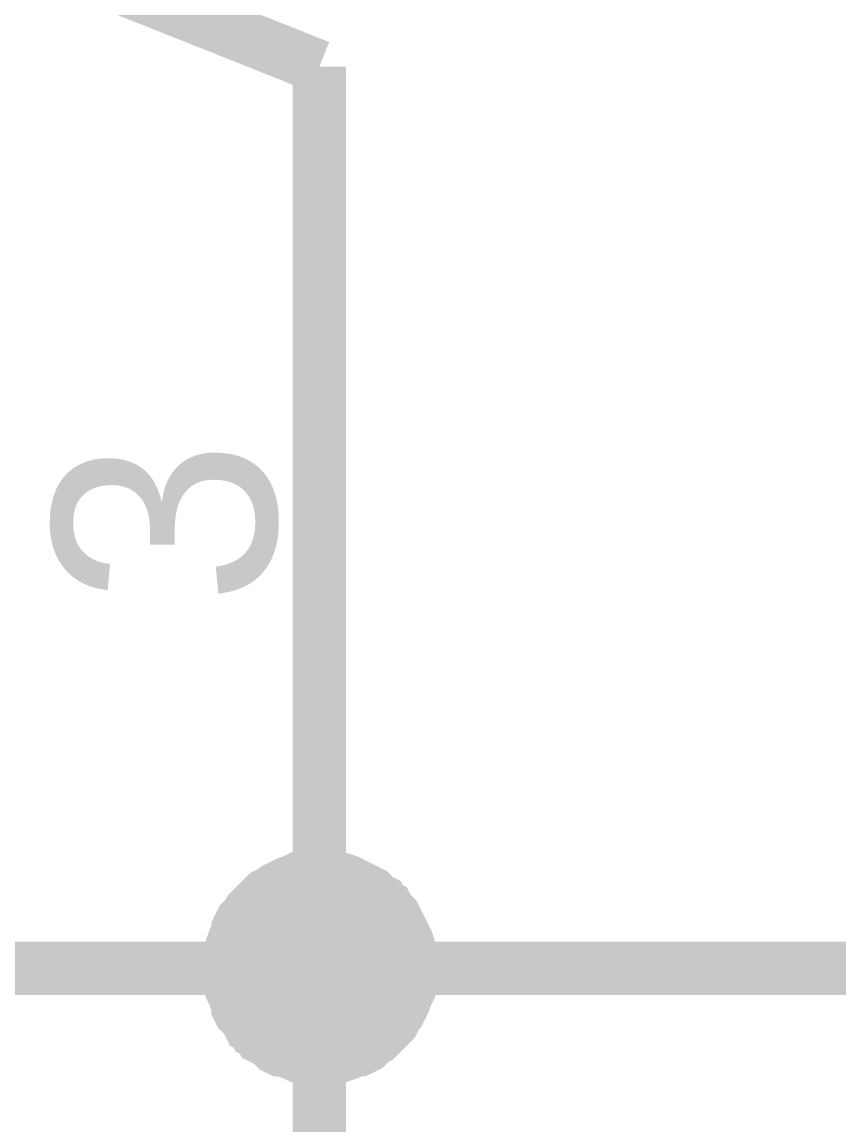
# Model space of a CAD drawing. Header units: millimetres. Extents: x 0 to 800, y 0 to 567.
# Drawn here: x 327.21 to 331.82, y 272.12 to 278.34 of the extents above; entities that cross this region are included whole.
import ezdxf

# ---------------------------------------------------------------- set-up
doc = ezdxf.new("R2010")
doc.units = ezdxf.units.MM
doc.layers.add('Sheet', color=255, linetype='Continuous')

msp = doc.modelspace()

# ---------------------------------------------------------------- linework, layer by layer
at = {"layer": 'Sheet'}
for points, const_width in [([(289.2299, 301.241), (311.6627, 301.241), (311.6627, 273.0074), (317.7553, 273.0074), (323.3439, 273.0074), (328.8877, 273.0074), (335.4955, 273.0074)], 0.2997), ([(327.6221, 278.5959), (328.8877, 278.0919)], 0.2997), ([(328.8877, 278.0919), (328.8877, 273.0074)], 0.2997), ([(328.3837, 273.0074), (328.3837, 273.0298), (328.3837, 273.0634), (328.3949, 273.0858), (328.3949, 273.1082), (328.3949, 273.1306), (328.4061, 273.1642), (328.4173, 273.1866), (328.4285, 273.209), (328.4285, 273.2313), (328.4397, 273.2537), (328.4509, 273.2761), (328.4733, 273.2985), (328.4845, 273.3097), (328.4957, 273.3321), (328.5181, 273.3545), (328.5293, 273.3657), (328.5517, 273.3881), (328.5629, 273.3993), (328.5853, 273.4217), (328.6077, 273.4329), (328.6301, 273.4441), (328.6413, 273.4553), (328.6637, 273.4665), (328.6861, 273.4777), (328.7085, 273.4889), (328.7421, 273.5001), (328.7645, 273.5113), (328.7869, 273.5113), (328.8093, 273.5113), (328.8317, 273.5225), (328.8653, 273.5225), (328.8877, 273.5225)], 0.2997), ([(328.3837, 273.0074), (328.3837, 273.0298), (328.3837, 273.0634), (328.3949, 273.0858), (328.3949, 273.1082), (328.3949, 273.1306), (328.4061, 273.1642), (328.4173, 273.1866), (328.4285, 273.209), (328.4285, 273.2313), (328.4397, 273.2537), (328.4509, 273.2761), (328.4733, 273.2985), (328.4845, 273.3097), (328.4957, 273.3321), (328.5181, 273.3545), (328.5293, 273.3657), (328.5517, 273.3881), (328.5629, 273.3993), (328.5853, 273.4217), (328.6077, 273.4329), (328.6301, 273.4441), (328.6413, 273.4553), (328.6637, 273.4665), (328.6861, 273.4777), (328.7085, 273.4889), (328.7421, 273.5001), (328.7645, 273.5113), (328.7869, 273.5113), (328.8093, 273.5113), (328.8317, 273.5225), (328.8653, 273.5225), (328.8877, 273.5225)], 0.2997), ([(328.3837, 273.0074), (328.3837, 273.0298), (328.3837, 273.0634), (328.3949, 273.0858), (328.3949, 273.1082), (328.3949, 273.1306), (328.4061, 273.1642), (328.4173, 273.1866), (328.4285, 273.209), (328.4285, 273.2313), (328.4397, 273.2537), (328.4509, 273.2761), (328.4733, 273.2985), (328.4845, 273.3097), (328.4957, 273.3321), (328.5181, 273.3545), (328.5293, 273.3657), (328.5517, 273.3881), (328.5629, 273.3993), (328.5853, 273.4217), (328.6077, 273.4329), (328.6301, 273.4441), (328.6413, 273.4553), (328.6637, 273.4665), (328.6861, 273.4777), (328.7085, 273.4889), (328.7421, 273.5001), (328.7645, 273.5113), (328.7869, 273.5113), (328.8093, 273.5113), (328.8317, 273.5225), (328.8653, 273.5225), (328.8877, 273.5225)], 0.2997), ([(328.3837, 273.0074), (328.3837, 273.0298), (328.3837, 273.0634), (328.3949, 273.0858), (328.3949, 273.1082), (328.3949, 273.1306), (328.4061, 273.1642), (328.4173, 273.1866), (328.4285, 273.209), (328.4285, 273.2313), (328.4397, 273.2537), (328.4509, 273.2761), (328.4733, 273.2985), (328.4845, 273.3097), (328.4957, 273.3321), (328.5181, 273.3545), (328.5293, 273.3657), (328.5517, 273.3881), (328.5629, 273.3993), (328.5853, 273.4217), (328.6077, 273.4329), (328.6301, 273.4441), (328.6413, 273.4553), (328.6637, 273.4665), (328.6861, 273.4777), (328.7085, 273.4889), (328.7421, 273.5001), (328.7645, 273.5113), (328.7869, 273.5113), (328.8093, 273.5113), (328.8317, 273.5225), (328.8653, 273.5225), (328.8877, 273.5225)], 0.2997), ([(328.3837, 273.0074), (328.3837, 273.0298), (328.3837, 273.0634), (328.3949, 273.0858), (328.3949, 273.1082), (328.3949, 273.1306), (328.4061, 273.1642), (328.4173, 273.1866), (328.4285, 273.209), (328.4285, 273.2313), (328.4397, 273.2537), (328.4509, 273.2761), (328.4733, 273.2985), (328.4845, 273.3097), (328.4957, 273.3321), (328.5181, 273.3545), (328.5293, 273.3657), (328.5517, 273.3881), (328.5629, 273.3993), (328.5853, 273.4217), (328.6077, 273.4329), (328.6301, 273.4441), (328.6413, 273.4553), (328.6637, 273.4665), (328.6861, 273.4777), (328.7085, 273.4889), (328.7421, 273.5001), (328.7645, 273.5113), (328.7869, 273.5113), (328.8093, 273.5113), (328.8317, 273.5225), (328.8653, 273.5225), (328.8877, 273.5225)], 0.2997), ([(328.3837, 273.0074), (328.3837, 273.0298), (328.3837, 273.0634), (328.3949, 273.0858), (328.3949, 273.1082), (328.3949, 273.1306), (328.4061, 273.1642), (328.4173, 273.1866), (328.4285, 273.209), (328.4285, 273.2313), (328.4397, 273.2537), (328.4509, 273.2761), (328.4733, 273.2985), (328.4845, 273.3097), (328.4957, 273.3321), (328.5181, 273.3545), (328.5293, 273.3657), (328.5517, 273.3881), (328.5629, 273.3993), (328.5853, 273.4217), (328.6077, 273.4329), (328.6301, 273.4441), (328.6413, 273.4553), (328.6637, 273.4665), (328.6861, 273.4777), (328.7085, 273.4889), (328.7421, 273.5001), (328.7645, 273.5113), (328.7869, 273.5113), (328.8093, 273.5113), (328.8317, 273.5225), (328.8653, 273.5225), (328.8877, 273.5225)], 0.2997), ([(328.3837, 273.0074), (328.3837, 273.0298), (328.3837, 273.0634), (328.3949, 273.0858), (328.3949, 273.1082), (328.3949, 273.1306), (328.4061, 273.1642), (328.4173, 273.1866), (328.4285, 273.209), (328.4285, 273.2313), (328.4397, 273.2537), (328.4509, 273.2761), (328.4733, 273.2985), (328.4845, 273.3097), (328.4957, 273.3321), (328.5181, 273.3545), (328.5293, 273.3657), (328.5517, 273.3881), (328.5629, 273.3993), (328.5853, 273.4217), (328.6077, 273.4329), (328.6301, 273.4441), (328.6413, 273.4553), (328.6637, 273.4665), (328.6861, 273.4777), (328.7085, 273.4889), (328.7421, 273.5001), (328.7645, 273.5113), (328.7869, 273.5113), (328.8093, 273.5113), (328.8317, 273.5225), (328.8653, 273.5225), (328.8877, 273.5225)], 0.2997), ([(328.8877, 273.5225), (328.8877, 273.5225)], 0.2997), ([(328.8877, 273.5225), (328.9101, 273.5225), (328.9437, 273.5225), (328.9661, 273.5113), (328.9885, 273.5113), (329.0109, 273.5113), (329.0445, 273.5001), (329.0669, 273.4889), (329.0893, 273.4777), (329.1117, 273.4665), (329.1341, 273.4553), (329.1565, 273.4441), (329.1789, 273.4329), (329.1901, 273.4217), (329.2125, 273.3993), (329.2349, 273.3881), (329.2461, 273.3657), (329.2685, 273.3545), (329.2797, 273.3321), (329.3021, 273.3097), (329.3133, 273.2985), (329.3245, 273.2761), (329.3357, 273.2537), (329.3469, 273.2313), (329.3581, 273.209), (329.3693, 273.1866), (329.3805, 273.1642), (329.3917, 273.1306), (329.3917, 273.1082), (329.3917, 273.0858), (329.4029, 273.0634), (329.4029, 273.0298), (329.4029, 273.0074)], 0.2997), ([(328.8877, 273.5225), (328.8877, 273.5225)], 0.2997), ([(328.8877, 273.5225), (328.9101, 273.5225), (328.9437, 273.5225), (328.9661, 273.5113), (328.9885, 273.5113), (329.0109, 273.5113), (329.0445, 273.5001), (329.0669, 273.4889), (329.0893, 273.4777), (329.1117, 273.4665), (329.1341, 273.4553), (329.1565, 273.4441), (329.1789, 273.4329), (329.1901, 273.4217), (329.2125, 273.3993), (329.2349, 273.3881), (329.2461, 273.3657), (329.2685, 273.3545), (329.2797, 273.3321), (329.3021, 273.3097), (329.3133, 273.2985), (329.3245, 273.2761), (329.3357, 273.2537), (329.3469, 273.2313), (329.3581, 273.209), (329.3693, 273.1866), (329.3805, 273.1642), (329.3917, 273.1306), (329.3917, 273.1082), (329.3917, 273.0858), (329.4029, 273.0634), (329.4029, 273.0298), (329.4029, 273.0074)], 0.2997), ([(328.8877, 273.5225), (328.8877, 273.5225)], 0.2997), ([(328.8877, 273.5225), (328.9101, 273.5225), (328.9437, 273.5225), (328.9661, 273.5113), (328.9885, 273.5113), (329.0109, 273.5113), (329.0445, 273.5001), (329.0669, 273.4889), (329.0893, 273.4777), (329.1117, 273.4665), (329.1341, 273.4553), (329.1565, 273.4441), (329.1789, 273.4329), (329.1901, 273.4217), (329.2125, 273.3993), (329.2349, 273.3881), (329.2461, 273.3657), (329.2685, 273.3545), (329.2797, 273.3321), (329.3021, 273.3097), (329.3133, 273.2985), (329.3245, 273.2761), (329.3357, 273.2537), (329.3469, 273.2313), (329.3581, 273.209), (329.3693, 273.1866), (329.3805, 273.1642), (329.3917, 273.1306), (329.3917, 273.1082), (329.3917, 273.0858), (329.4029, 273.0634), (329.4029, 273.0298), (329.4029, 273.0074)], 0.2997), ([(328.8877, 273.5225), (328.8877, 273.5225)], 0.2997), ([(328.8877, 273.5225), (328.9101, 273.5225), (328.9437, 273.5225), (328.9661, 273.5113), (328.9885, 273.5113), (329.0109, 273.5113), (329.0445, 273.5001), (329.0669, 273.4889), (329.0893, 273.4777), (329.1117, 273.4665), (329.1341, 273.4553), (329.1565, 273.4441), (329.1789, 273.4329), (329.1901, 273.4217), (329.2125, 273.3993), (329.2349, 273.3881), (329.2461, 273.3657), (329.2685, 273.3545), (329.2797, 273.3321), (329.3021, 273.3097), (329.3133, 273.2985), (329.3245, 273.2761), (329.3357, 273.2537), (329.3469, 273.2313), (329.3581, 273.209), (329.3693, 273.1866), (329.3805, 273.1642), (329.3917, 273.1306), (329.3917, 273.1082), (329.3917, 273.0858), (329.4029, 273.0634), (329.4029, 273.0298), (329.4029, 273.0074)], 0.2997), ([(328.8877, 273.5225), (328.8877, 273.5225)], 0.2997), ([(328.8877, 273.5225), (328.9101, 273.5225), (328.9437, 273.5225), (328.9661, 273.5113), (328.9885, 273.5113), (329.0109, 273.5113), (329.0445, 273.5001), (329.0669, 273.4889), (329.0893, 273.4777), (329.1117, 273.4665), (329.1341, 273.4553), (329.1565, 273.4441), (329.1789, 273.4329), (329.1901, 273.4217), (329.2125, 273.3993), (329.2349, 273.3881), (329.2461, 273.3657), (329.2685, 273.3545), (329.2797, 273.3321), (329.3021, 273.3097), (329.3133, 273.2985), (329.3245, 273.2761), (329.3357, 273.2537), (329.3469, 273.2313), (329.3581, 273.209), (329.3693, 273.1866), (329.3805, 273.1642), (329.3917, 273.1306), (329.3917, 273.1082), (329.3917, 273.0858), (329.4029, 273.0634), (329.4029, 273.0298), (329.4029, 273.0074)], 0.2997), ([(328.8877, 273.5225), (328.8877, 273.5225)], 0.2997), ([(328.8877, 273.5225), (328.9101, 273.5225), (328.9437, 273.5225), (328.9661, 273.5113), (328.9885, 273.5113), (329.0109, 273.5113), (329.0445, 273.5001), (329.0669, 273.4889), (329.0893, 273.4777), (329.1117, 273.4665), (329.1341, 273.4553), (329.1565, 273.4441), (329.1789, 273.4329), (329.1901, 273.4217), (329.2125, 273.3993), (329.2349, 273.3881), (329.2461, 273.3657), (329.2685, 273.3545), (329.2797, 273.3321), (329.3021, 273.3097), (329.3133, 273.2985), (329.3245, 273.2761), (329.3357, 273.2537), (329.3469, 273.2313), (329.3581, 273.209), (329.3693, 273.1866), (329.3805, 273.1642), (329.3917, 273.1306), (329.3917, 273.1082), (329.3917, 273.0858), (329.4029, 273.0634), (329.4029, 273.0298), (329.4029, 273.0074)], 0.2997), ([(328.8877, 273.5225), (328.8877, 273.5225)], 0.2997), ([(328.8877, 273.5225), (328.9101, 273.5225), (328.9437, 273.5225), (328.9661, 273.5113), (328.9885, 273.5113), (329.0109, 273.5113), (329.0445, 273.5001), (329.0669, 273.4889), (329.0893, 273.4777), (329.1117, 273.4665), (329.1341, 273.4553), (329.1565, 273.4441), (329.1789, 273.4329), (329.1901, 273.4217), (329.2125, 273.3993), (329.2349, 273.3881), (329.2461, 273.3657), (329.2685, 273.3545), (329.2797, 273.3321), (329.3021, 273.3097), (329.3133, 273.2985), (329.3245, 273.2761), (329.3357, 273.2537), (329.3469, 273.2313), (329.3581, 273.209), (329.3693, 273.1866), (329.3805, 273.1642), (329.3917, 273.1306), (329.3917, 273.1082), (329.3917, 273.0858), (329.4029, 273.0634), (329.4029, 273.0298), (329.4029, 273.0074)], 0.2997), ([(328.3837, 273.0074), (328.3837, 273.0298), (328.3837, 273.0634), (328.3949, 273.0858), (328.3949, 273.1082), (328.3949, 273.1306), (328.4061, 273.1642), (328.4173, 273.1866), (328.4285, 273.209), (328.4285, 273.2313), (328.4397, 273.2537), (328.4509, 273.2761), (328.4733, 273.2985), (328.4845, 273.3097), (328.4957, 273.3321), (328.5181, 273.3545), (328.5293, 273.3657), (328.5517, 273.3881), (328.5629, 273.3993), (328.5853, 273.4217), (328.6077, 273.4329), (328.6301, 273.4441), (328.6413, 273.4553), (328.6637, 273.4665), (328.6861, 273.4777), (328.7085, 273.4889), (328.7421, 273.5001), (328.7645, 273.5113), (328.7869, 273.5113), (328.8093, 273.5113), (328.8317, 273.5225), (328.8653, 273.5225), (328.8877, 273.5225)], 0.0991), ([(328.3837, 273.0074), (328.3837, 273.0298), (328.3837, 273.0634), (328.3949, 273.0858), (328.3949, 273.1082), (328.3949, 273.1306), (328.4061, 273.1642), (328.4173, 273.1866), (328.4285, 273.209), (328.4285, 273.2313), (328.4397, 273.2537), (328.4509, 273.2761), (328.4733, 273.2985), (328.4845, 273.3097), (328.4957, 273.3321), (328.5181, 273.3545), (328.5293, 273.3657), (328.5517, 273.3881), (328.5629, 273.3993), (328.5853, 273.4217), (328.6077, 273.4329), (328.6301, 273.4441), (328.6413, 273.4553), (328.6637, 273.4665), (328.6861, 273.4777), (328.7085, 273.4889), (328.7421, 273.5001), (328.7645, 273.5113), (328.7869, 273.5113), (328.8093, 273.5113), (328.8317, 273.5225), (328.8653, 273.5225), (328.8877, 273.5225)], 0.0991), ([(328.3837, 273.0074), (328.3837, 273.0298), (328.3837, 273.0634), (328.3949, 273.0858), (328.3949, 273.1082), (328.3949, 273.1306), (328.4061, 273.1642), (328.4173, 273.1866), (328.4285, 273.209), (328.4285, 273.2313), (328.4397, 273.2537), (328.4509, 273.2761), (328.4733, 273.2985), (328.4845, 273.3097), (328.4957, 273.3321), (328.5181, 273.3545), (328.5293, 273.3657), (328.5517, 273.3881), (328.5629, 273.3993), (328.5853, 273.4217), (328.6077, 273.4329), (328.6301, 273.4441), (328.6413, 273.4553), (328.6637, 273.4665), (328.6861, 273.4777), (328.7085, 273.4889), (328.7421, 273.5001), (328.7645, 273.5113), (328.7869, 273.5113), (328.8093, 273.5113), (328.8317, 273.5225), (328.8653, 273.5225), (328.8877, 273.5225)], 0.0991), ([(328.3837, 273.0074), (328.3837, 273.0298), (328.3837, 273.0634), (328.3949, 273.0858), (328.3949, 273.1082), (328.3949, 273.1306), (328.4061, 273.1642), (328.4173, 273.1866), (328.4285, 273.209), (328.4285, 273.2313), (328.4397, 273.2537), (328.4509, 273.2761), (328.4733, 273.2985), (328.4845, 273.3097), (328.4957, 273.3321), (328.5181, 273.3545), (328.5293, 273.3657), (328.5517, 273.3881), (328.5629, 273.3993), (328.5853, 273.4217), (328.6077, 273.4329), (328.6301, 273.4441), (328.6413, 273.4553), (328.6637, 273.4665), (328.6861, 273.4777), (328.7085, 273.4889), (328.7421, 273.5001), (328.7645, 273.5113), (328.7869, 273.5113), (328.8093, 273.5113), (328.8317, 273.5225), (328.8653, 273.5225), (328.8877, 273.5225)], 0.0991), ([(328.3837, 273.0074), (328.3837, 273.0298), (328.3837, 273.0634), (328.3949, 273.0858), (328.3949, 273.1082), (328.3949, 273.1306), (328.4061, 273.1642), (328.4173, 273.1866), (328.4285, 273.209), (328.4285, 273.2313), (328.4397, 273.2537), (328.4509, 273.2761), (328.4733, 273.2985), (328.4845, 273.3097), (328.4957, 273.3321), (328.5181, 273.3545), (328.5293, 273.3657), (328.5517, 273.3881), (328.5629, 273.3993), (328.5853, 273.4217), (328.6077, 273.4329), (328.6301, 273.4441), (328.6413, 273.4553), (328.6637, 273.4665), (328.6861, 273.4777), (328.7085, 273.4889), (328.7421, 273.5001), (328.7645, 273.5113), (328.7869, 273.5113), (328.8093, 273.5113), (328.8317, 273.5225), (328.8653, 273.5225), (328.8877, 273.5225)], 0.0991), ([(328.3837, 273.0074), (328.3837, 273.0298), (328.3837, 273.0634), (328.3949, 273.0858), (328.3949, 273.1082), (328.3949, 273.1306), (328.4061, 273.1642), (328.4173, 273.1866), (328.4285, 273.209), (328.4285, 273.2313), (328.4397, 273.2537), (328.4509, 273.2761), (328.4733, 273.2985), (328.4845, 273.3097), (328.4957, 273.3321), (328.5181, 273.3545), (328.5293, 273.3657), (328.5517, 273.3881), (328.5629, 273.3993), (328.5853, 273.4217), (328.6077, 273.4329), (328.6301, 273.4441), (328.6413, 273.4553), (328.6637, 273.4665), (328.6861, 273.4777), (328.7085, 273.4889), (328.7421, 273.5001), (328.7645, 273.5113), (328.7869, 273.5113), (328.8093, 273.5113), (328.8317, 273.5225), (328.8653, 273.5225), (328.8877, 273.5225)], 0.0991), ([(328.3837, 273.0074), (328.3837, 273.0298), (328.3837, 273.0634), (328.3949, 273.0858), (328.3949, 273.1082), (328.3949, 273.1306), (328.4061, 273.1642), (328.4173, 273.1866), (328.4285, 273.209), (328.4285, 273.2313), (328.4397, 273.2537), (328.4509, 273.2761), (328.4733, 273.2985), (328.4845, 273.3097), (328.4957, 273.3321), (328.5181, 273.3545), (328.5293, 273.3657), (328.5517, 273.3881), (328.5629, 273.3993), (328.5853, 273.4217), (328.6077, 273.4329), (328.6301, 273.4441), (328.6413, 273.4553), (328.6637, 273.4665), (328.6861, 273.4777), (328.7085, 273.4889), (328.7421, 273.5001), (328.7645, 273.5113), (328.7869, 273.5113), (328.8093, 273.5113), (328.8317, 273.5225), (328.8653, 273.5225), (328.8877, 273.5225)], 0.0991), ([(328.8877, 273.5225), (328.8877, 273.5225)], 0.0991), ([(328.8877, 273.5225), (328.9101, 273.5225), (328.9437, 273.5225), (328.9661, 273.5113), (328.9885, 273.5113), (329.0109, 273.5113), (329.0445, 273.5001), (329.0669, 273.4889), (329.0893, 273.4777), (329.1117, 273.4665), (329.1341, 273.4553), (329.1565, 273.4441), (329.1789, 273.4329), (329.1901, 273.4217), (329.2125, 273.3993), (329.2349, 273.3881), (329.2461, 273.3657), (329.2685, 273.3545), (329.2797, 273.3321), (329.3021, 273.3097), (329.3133, 273.2985), (329.3245, 273.2761), (329.3357, 273.2537), (329.3469, 273.2313), (329.3581, 273.209), (329.3693, 273.1866), (329.3805, 273.1642), (329.3917, 273.1306), (329.3917, 273.1082), (329.3917, 273.0858), (329.4029, 273.0634), (329.4029, 273.0298), (329.4029, 273.0074)], 0.0991), ([(328.8877, 273.5225), (328.8877, 273.5225)], 0.0991), ([(328.8877, 273.5225), (328.9101, 273.5225), (328.9437, 273.5225), (328.9661, 273.5113), (328.9885, 273.5113), (329.0109, 273.5113), (329.0445, 273.5001), (329.0669, 273.4889), (329.0893, 273.4777), (329.1117, 273.4665), (329.1341, 273.4553), (329.1565, 273.4441), (329.1789, 273.4329), (329.1901, 273.4217), (329.2125, 273.3993), (329.2349, 273.3881), (329.2461, 273.3657), (329.2685, 273.3545), (329.2797, 273.3321), (329.3021, 273.3097), (329.3133, 273.2985), (329.3245, 273.2761), (329.3357, 273.2537), (329.3469, 273.2313), (329.3581, 273.209), (329.3693, 273.1866), (329.3805, 273.1642), (329.3917, 273.1306), (329.3917, 273.1082), (329.3917, 273.0858), (329.4029, 273.0634), (329.4029, 273.0298), (329.4029, 273.0074)], 0.0991), ([(328.8877, 273.5225), (328.8877, 273.5225)], 0.0991), ([(328.8877, 273.5225), (328.9101, 273.5225), (328.9437, 273.5225), (328.9661, 273.5113), (328.9885, 273.5113), (329.0109, 273.5113), (329.0445, 273.5001), (329.0669, 273.4889), (329.0893, 273.4777), (329.1117, 273.4665), (329.1341, 273.4553), (329.1565, 273.4441), (329.1789, 273.4329), (329.1901, 273.4217), (329.2125, 273.3993), (329.2349, 273.3881), (329.2461, 273.3657), (329.2685, 273.3545), (329.2797, 273.3321), (329.3021, 273.3097), (329.3133, 273.2985), (329.3245, 273.2761), (329.3357, 273.2537), (329.3469, 273.2313), (329.3581, 273.209), (329.3693, 273.1866), (329.3805, 273.1642), (329.3917, 273.1306), (329.3917, 273.1082), (329.3917, 273.0858), (329.4029, 273.0634), (329.4029, 273.0298), (329.4029, 273.0074)], 0.0991), ([(328.8877, 273.5225), (328.8877, 273.5225)], 0.0991), ([(328.8877, 273.5225), (328.9101, 273.5225), (328.9437, 273.5225), (328.9661, 273.5113), (328.9885, 273.5113), (329.0109, 273.5113), (329.0445, 273.5001), (329.0669, 273.4889), (329.0893, 273.4777), (329.1117, 273.4665), (329.1341, 273.4553), (329.1565, 273.4441), (329.1789, 273.4329), (329.1901, 273.4217), (329.2125, 273.3993), (329.2349, 273.3881), (329.2461, 273.3657), (329.2685, 273.3545), (329.2797, 273.3321), (329.3021, 273.3097), (329.3133, 273.2985), (329.3245, 273.2761), (329.3357, 273.2537), (329.3469, 273.2313), (329.3581, 273.209), (329.3693, 273.1866), (329.3805, 273.1642), (329.3917, 273.1306), (329.3917, 273.1082), (329.3917, 273.0858), (329.4029, 273.0634), (329.4029, 273.0298), (329.4029, 273.0074)], 0.0991), ([(328.8877, 273.5225), (328.8877, 273.5225)], 0.0991), ([(328.8877, 273.5225), (328.9101, 273.5225), (328.9437, 273.5225), (328.9661, 273.5113), (328.9885, 273.5113), (329.0109, 273.5113), (329.0445, 273.5001), (329.0669, 273.4889), (329.0893, 273.4777), (329.1117, 273.4665), (329.1341, 273.4553), (329.1565, 273.4441), (329.1789, 273.4329), (329.1901, 273.4217), (329.2125, 273.3993), (329.2349, 273.3881), (329.2461, 273.3657), (329.2685, 273.3545), (329.2797, 273.3321), (329.3021, 273.3097), (329.3133, 273.2985), (329.3245, 273.2761), (329.3357, 273.2537), (329.3469, 273.2313), (329.3581, 273.209), (329.3693, 273.1866), (329.3805, 273.1642), (329.3917, 273.1306), (329.3917, 273.1082), (329.3917, 273.0858), (329.4029, 273.0634), (329.4029, 273.0298), (329.4029, 273.0074)], 0.0991), ([(328.8877, 273.5225), (328.8877, 273.5225)], 0.0991), ([(328.8877, 273.5225), (328.9101, 273.5225), (328.9437, 273.5225), (328.9661, 273.5113), (328.9885, 273.5113), (329.0109, 273.5113), (329.0445, 273.5001), (329.0669, 273.4889), (329.0893, 273.4777), (329.1117, 273.4665), (329.1341, 273.4553), (329.1565, 273.4441), (329.1789, 273.4329), (329.1901, 273.4217), (329.2125, 273.3993), (329.2349, 273.3881), (329.2461, 273.3657), (329.2685, 273.3545), (329.2797, 273.3321), (329.3021, 273.3097), (329.3133, 273.2985), (329.3245, 273.2761), (329.3357, 273.2537), (329.3469, 273.2313), (329.3581, 273.209), (329.3693, 273.1866), (329.3805, 273.1642), (329.3917, 273.1306), (329.3917, 273.1082), (329.3917, 273.0858), (329.4029, 273.0634), (329.4029, 273.0298), (329.4029, 273.0074)], 0.0991), ([(328.8877, 273.5225), (328.8877, 273.5225)], 0.0991), ([(328.8877, 273.5225), (328.9101, 273.5225), (328.9437, 273.5225), (328.9661, 273.5113), (328.9885, 273.5113), (329.0109, 273.5113), (329.0445, 273.5001), (329.0669, 273.4889), (329.0893, 273.4777), (329.1117, 273.4665), (329.1341, 273.4553), (329.1565, 273.4441), (329.1789, 273.4329), (329.1901, 273.4217), (329.2125, 273.3993), (329.2349, 273.3881), (329.2461, 273.3657), (329.2685, 273.3545), (329.2797, 273.3321), (329.3021, 273.3097), (329.3133, 273.2985), (329.3245, 273.2761), (329.3357, 273.2537), (329.3469, 273.2313), (329.3581, 273.209), (329.3693, 273.1866), (329.3805, 273.1642), (329.3917, 273.1306), (329.3917, 273.1082), (329.3917, 273.0858), (329.4029, 273.0634), (329.4029, 273.0298), (329.4029, 273.0074)], 0.0991), ([(328.8877, 272.5034), (328.8653, 272.5034), (328.8317, 272.5034), (328.8093, 272.5146), (328.7869, 272.5146), (328.7645, 272.5146), (328.7421, 272.5258), (328.7085, 272.537), (328.6861, 272.5482), (328.6637, 272.5482), (328.6413, 272.5594), (328.6301, 272.5706), (328.6077, 272.593), (328.5853, 272.6042), (328.5629, 272.6154), (328.5517, 272.6378), (328.5293, 272.649), (328.5181, 272.6714), (328.4957, 272.6826), (328.4845, 272.705), (328.4733, 272.7274), (328.4509, 272.7498), (328.4397, 272.761), (328.4285, 272.7834), (328.4285, 272.8058), (328.4173, 272.8282), (328.4061, 272.8618), (328.3949, 272.8842), (328.3949, 272.9066), (328.3949, 272.929), (328.3837, 272.9514), (328.3837, 272.985), (328.3837, 273.0074)], 0.2997), ([(328.3837, 273.0074), (328.3837, 273.0074)], 0.2997), ([(328.8877, 272.5034), (328.8653, 272.5034), (328.8317, 272.5034), (328.8093, 272.5146), (328.7869, 272.5146), (328.7645, 272.5146), (328.7421, 272.5258), (328.7085, 272.537), (328.6861, 272.5482), (328.6637, 272.5482), (328.6413, 272.5594), (328.6301, 272.5706), (328.6077, 272.593), (328.5853, 272.6042), (328.5629, 272.6154), (328.5517, 272.6378), (328.5293, 272.649), (328.5181, 272.6714), (328.4957, 272.6826), (328.4845, 272.705), (328.4733, 272.7274), (328.4509, 272.7498), (328.4397, 272.761), (328.4285, 272.7834), (328.4285, 272.8058), (328.4173, 272.8282), (328.4061, 272.8618), (328.3949, 272.8842), (328.3949, 272.9066), (328.3949, 272.929), (328.3837, 272.9514), (328.3837, 272.985), (328.3837, 273.0074)], 0.2997), ([(328.3837, 273.0074), (328.3837, 273.0074)], 0.2997), ([(328.8877, 272.5034), (328.8653, 272.5034), (328.8317, 272.5034), (328.8093, 272.5146), (328.7869, 272.5146), (328.7645, 272.5146), (328.7421, 272.5258), (328.7085, 272.537), (328.6861, 272.5482), (328.6637, 272.5482), (328.6413, 272.5594), (328.6301, 272.5706), (328.6077, 272.593), (328.5853, 272.6042), (328.5629, 272.6154), (328.5517, 272.6378), (328.5293, 272.649), (328.5181, 272.6714), (328.4957, 272.6826), (328.4845, 272.705), (328.4733, 272.7274), (328.4509, 272.7498), (328.4397, 272.761), (328.4285, 272.7834), (328.4285, 272.8058), (328.4173, 272.8282), (328.4061, 272.8618), (328.3949, 272.8842), (328.3949, 272.9066), (328.3949, 272.929), (328.3837, 272.9514), (328.3837, 272.985), (328.3837, 273.0074)], 0.2997), ([(328.3837, 273.0074), (328.3837, 273.0074)], 0.2997), ([(328.8877, 272.5034), (328.8653, 272.5034), (328.8317, 272.5034), (328.8093, 272.5146), (328.7869, 272.5146), (328.7645, 272.5146), (328.7421, 272.5258), (328.7085, 272.537), (328.6861, 272.5482), (328.6637, 272.5482), (328.6413, 272.5594), (328.6301, 272.5706), (328.6077, 272.593), (328.5853, 272.6042), (328.5629, 272.6154), (328.5517, 272.6378), (328.5293, 272.649), (328.5181, 272.6714), (328.4957, 272.6826), (328.4845, 272.705), (328.4733, 272.7274), (328.4509, 272.7498), (328.4397, 272.761), (328.4285, 272.7834), (328.4285, 272.8058), (328.4173, 272.8282), (328.4061, 272.8618), (328.3949, 272.8842), (328.3949, 272.9066), (328.3949, 272.929), (328.3837, 272.9514), (328.3837, 272.985), (328.3837, 273.0074)], 0.2997), ([(328.3837, 273.0074), (328.3837, 273.0074)], 0.2997), ([(328.8877, 272.5034), (328.8653, 272.5034), (328.8317, 272.5034), (328.8093, 272.5146), (328.7869, 272.5146), (328.7645, 272.5146), (328.7421, 272.5258), (328.7085, 272.537), (328.6861, 272.5482), (328.6637, 272.5482), (328.6413, 272.5594), (328.6301, 272.5706), (328.6077, 272.593), (328.5853, 272.6042), (328.5629, 272.6154), (328.5517, 272.6378), (328.5293, 272.649), (328.5181, 272.6714), (328.4957, 272.6826), (328.4845, 272.705), (328.4733, 272.7274), (328.4509, 272.7498), (328.4397, 272.761), (328.4285, 272.7834), (328.4285, 272.8058), (328.4173, 272.8282), (328.4061, 272.8618), (328.3949, 272.8842), (328.3949, 272.9066), (328.3949, 272.929), (328.3837, 272.9514), (328.3837, 272.985), (328.3837, 273.0074)], 0.2997), ([(328.3837, 273.0074), (328.3837, 273.0074)], 0.2997), ([(328.8877, 272.5034), (328.8653, 272.5034), (328.8317, 272.5034), (328.8093, 272.5146), (328.7869, 272.5146), (328.7645, 272.5146), (328.7421, 272.5258), (328.7085, 272.537), (328.6861, 272.5482), (328.6637, 272.5482), (328.6413, 272.5594), (328.6301, 272.5706), (328.6077, 272.593), (328.5853, 272.6042), (328.5629, 272.6154), (328.5517, 272.6378), (328.5293, 272.649), (328.5181, 272.6714), (328.4957, 272.6826), (328.4845, 272.705), (328.4733, 272.7274), (328.4509, 272.7498), (328.4397, 272.761), (328.4285, 272.7834), (328.4285, 272.8058), (328.4173, 272.8282), (328.4061, 272.8618), (328.3949, 272.8842), (328.3949, 272.9066), (328.3949, 272.929), (328.3837, 272.9514), (328.3837, 272.985), (328.3837, 273.0074)], 0.2997), ([(328.3837, 273.0074), (328.3837, 273.0074)], 0.2997), ([(328.8877, 272.5034), (328.8653, 272.5034), (328.8317, 272.5034), (328.8093, 272.5146), (328.7869, 272.5146), (328.7645, 272.5146), (328.7421, 272.5258), (328.7085, 272.537), (328.6861, 272.5482), (328.6637, 272.5482), (328.6413, 272.5594), (328.6301, 272.5706), (328.6077, 272.593), (328.5853, 272.6042), (328.5629, 272.6154), (328.5517, 272.6378), (328.5293, 272.649), (328.5181, 272.6714), (328.4957, 272.6826), (328.4845, 272.705), (328.4733, 272.7274), (328.4509, 272.7498), (328.4397, 272.761), (328.4285, 272.7834), (328.4285, 272.8058), (328.4173, 272.8282), (328.4061, 272.8618), (328.3949, 272.8842), (328.3949, 272.9066), (328.3949, 272.929), (328.3837, 272.9514), (328.3837, 272.985), (328.3837, 273.0074)], 0.2997), ([(328.3837, 273.0074), (328.3837, 273.0074)], 0.2997), ([(329.4029, 273.0074), (329.4029, 272.985), (329.4029, 272.9514), (329.3917, 272.929), (329.3917, 272.9066), (329.3917, 272.8842), (329.3805, 272.8618), (329.3693, 272.8282), (329.3581, 272.8058), (329.3469, 272.7834), (329.3357, 272.761), (329.3245, 272.7498), (329.3133, 272.7274), (329.3021, 272.705), (329.2797, 272.6826), (329.2685, 272.6714), (329.2461, 272.649), (329.2349, 272.6378), (329.2125, 272.6154), (329.1901, 272.6042), (329.1789, 272.593), (329.1565, 272.5706), (329.1341, 272.5594), (329.1117, 272.5482), (329.0893, 272.5482), (329.0669, 272.537), (329.0445, 272.5258), (329.0109, 272.5146), (328.9885, 272.5146), (328.9661, 272.5146), (328.9437, 272.5034), (328.9101, 272.5034), (328.8877, 272.5034)], 0.2997), ([(329.4029, 273.0074), (329.4029, 272.985), (329.4029, 272.9514), (329.3917, 272.929), (329.3917, 272.9066), (329.3917, 272.8842), (329.3805, 272.8618), (329.3693, 272.8282), (329.3581, 272.8058), (329.3469, 272.7834), (329.3357, 272.761), (329.3245, 272.7498), (329.3133, 272.7274), (329.3021, 272.705), (329.2797, 272.6826), (329.2685, 272.6714), (329.2461, 272.649), (329.2349, 272.6378), (329.2125, 272.6154), (329.1901, 272.6042), (329.1789, 272.593), (329.1565, 272.5706), (329.1341, 272.5594), (329.1117, 272.5482), (329.0893, 272.5482), (329.0669, 272.537), (329.0445, 272.5258), (329.0109, 272.5146), (328.9885, 272.5146), (328.9661, 272.5146), (328.9437, 272.5034), (328.9101, 272.5034), (328.8877, 272.5034)], 0.2997), ([(328.8877, 273.0074), (328.8877, 268.6956)], 0.2997), ([(329.4029, 273.0074), (329.4029, 272.985), (329.4029, 272.9514), (329.3917, 272.929), (329.3917, 272.9066), (329.3917, 272.8842), (329.3805, 272.8618), (329.3693, 272.8282), (329.3581, 272.8058), (329.3469, 272.7834), (329.3357, 272.761), (329.3245, 272.7498), (329.3133, 272.7274), (329.3021, 272.705), (329.2797, 272.6826), (329.2685, 272.6714), (329.2461, 272.649), (329.2349, 272.6378), (329.2125, 272.6154), (329.1901, 272.6042), (329.1789, 272.593), (329.1565, 272.5706), (329.1341, 272.5594), (329.1117, 272.5482), (329.0893, 272.5482), (329.0669, 272.537), (329.0445, 272.5258), (329.0109, 272.5146), (328.9885, 272.5146), (328.9661, 272.5146), (328.9437, 272.5034), (328.9101, 272.5034), (328.8877, 272.5034)], 0.2997), ([(329.4029, 273.0074), (329.4029, 272.985), (329.4029, 272.9514), (329.3917, 272.929), (329.3917, 272.9066), (329.3917, 272.8842), (329.3805, 272.8618), (329.3693, 272.8282), (329.3581, 272.8058), (329.3469, 272.7834), (329.3357, 272.761), (329.3245, 272.7498), (329.3133, 272.7274), (329.3021, 272.705), (329.2797, 272.6826), (329.2685, 272.6714), (329.2461, 272.649), (329.2349, 272.6378), (329.2125, 272.6154), (329.1901, 272.6042), (329.1789, 272.593), (329.1565, 272.5706), (329.1341, 272.5594), (329.1117, 272.5482), (329.0893, 272.5482), (329.0669, 272.537), (329.0445, 272.5258), (329.0109, 272.5146), (328.9885, 272.5146), (328.9661, 272.5146), (328.9437, 272.5034), (328.9101, 272.5034), (328.8877, 272.5034)], 0.2997), ([(329.4029, 273.0074), (329.4029, 272.985), (329.4029, 272.9514), (329.3917, 272.929), (329.3917, 272.9066), (329.3917, 272.8842), (329.3805, 272.8618), (329.3693, 272.8282), (329.3581, 272.8058), (329.3469, 272.7834), (329.3357, 272.761), (329.3245, 272.7498), (329.3133, 272.7274), (329.3021, 272.705), (329.2797, 272.6826), (329.2685, 272.6714), (329.2461, 272.649), (329.2349, 272.6378), (329.2125, 272.6154), (329.1901, 272.6042), (329.1789, 272.593), (329.1565, 272.5706), (329.1341, 272.5594), (329.1117, 272.5482), (329.0893, 272.5482), (329.0669, 272.537), (329.0445, 272.5258), (329.0109, 272.5146), (328.9885, 272.5146), (328.9661, 272.5146), (328.9437, 272.5034), (328.9101, 272.5034), (328.8877, 272.5034)], 0.2997), ([(329.4029, 273.0074), (329.4029, 272.985), (329.4029, 272.9514), (329.3917, 272.929), (329.3917, 272.9066), (329.3917, 272.8842), (329.3805, 272.8618), (329.3693, 272.8282), (329.3581, 272.8058), (329.3469, 272.7834), (329.3357, 272.761), (329.3245, 272.7498), (329.3133, 272.7274), (329.3021, 272.705), (329.2797, 272.6826), (329.2685, 272.6714), (329.2461, 272.649), (329.2349, 272.6378), (329.2125, 272.6154), (329.1901, 272.6042), (329.1789, 272.593), (329.1565, 272.5706), (329.1341, 272.5594), (329.1117, 272.5482), (329.0893, 272.5482), (329.0669, 272.537), (329.0445, 272.5258), (329.0109, 272.5146), (328.9885, 272.5146), (328.9661, 272.5146), (328.9437, 272.5034), (328.9101, 272.5034), (328.8877, 272.5034)], 0.2997), ([(329.4029, 273.0074), (329.4029, 272.985), (329.4029, 272.9514), (329.3917, 272.929), (329.3917, 272.9066), (329.3917, 272.8842), (329.3805, 272.8618), (329.3693, 272.8282), (329.3581, 272.8058), (329.3469, 272.7834), (329.3357, 272.761), (329.3245, 272.7498), (329.3133, 272.7274), (329.3021, 272.705), (329.2797, 272.6826), (329.2685, 272.6714), (329.2461, 272.649), (329.2349, 272.6378), (329.2125, 272.6154), (329.1901, 272.6042), (329.1789, 272.593), (329.1565, 272.5706), (329.1341, 272.5594), (329.1117, 272.5482), (329.0893, 272.5482), (329.0669, 272.537), (329.0445, 272.5258), (329.0109, 272.5146), (328.9885, 272.5146), (328.9661, 272.5146), (328.9437, 272.5034), (328.9101, 272.5034), (328.8877, 272.5034)], 0.2997), ([(329.4029, 273.0074), (329.4029, 273.0074), (329.4029, 273.0074), (329.4029, 273.0074), (329.4029, 273.0074), (329.4029, 273.0074), (329.4029, 273.0074), (329.4029, 273.0074), (329.4029, 273.0074), (329.4029, 273.0074), (329.4029, 273.0074), (329.4029, 273.0074), (329.4029, 273.0074), (329.4029, 273.0074), (329.4029, 273.0074), (329.4029, 273.0074), (329.4029, 273.0074), (329.4029, 273.0074), (329.4029, 273.0074), (329.4029, 273.0074), (329.4029, 273.0074), (329.4029, 273.0074), (329.4029, 273.0074), (329.4029, 273.0074), (329.4029, 273.0074), (329.4029, 273.0074), (329.4029, 273.0074), (329.4029, 273.0074), (329.4029, 273.0074), (329.4029, 273.0074), (329.4029, 273.0074), (329.4029, 273.0074), (329.4029, 273.0074)], 0.2997), ([(329.4029, 273.0074), (329.4029, 273.0074)], 0.2997), ([(329.4029, 273.0074), (329.4029, 273.0074), (329.4029, 273.0074), (329.4029, 273.0074), (329.4029, 273.0074), (329.4029, 273.0074), (329.4029, 273.0074), (329.4029, 273.0074), (329.4029, 273.0074), (329.4029, 273.0074), (329.4029, 273.0074), (329.4029, 273.0074), (329.4029, 273.0074), (329.4029, 273.0074), (329.4029, 273.0074), (329.4029, 273.0074), (329.4029, 273.0074), (329.4029, 273.0074), (329.4029, 273.0074), (329.4029, 273.0074), (329.4029, 273.0074), (329.4029, 273.0074), (329.4029, 273.0074), (329.4029, 273.0074), (329.4029, 273.0074), (329.4029, 273.0074), (329.4029, 273.0074), (329.4029, 273.0074), (329.4029, 273.0074), (329.4029, 273.0074), (329.4029, 273.0074), (329.4029, 273.0074), (329.4029, 273.0074)], 0.2997), ([(329.4029, 273.0074), (329.4029, 273.0074)], 0.2997), ([(329.4029, 273.0074), (329.4029, 273.0074), (329.4029, 273.0074), (329.4029, 273.0074), (329.4029, 273.0074), (329.4029, 273.0074), (329.4029, 273.0074), (329.4029, 273.0074), (329.4029, 273.0074), (329.4029, 273.0074), (329.4029, 273.0074), (329.4029, 273.0074), (329.4029, 273.0074), (329.4029, 273.0074), (329.4029, 273.0074), (329.4029, 273.0074), (329.4029, 273.0074), (329.4029, 273.0074), (329.4029, 273.0074), (329.4029, 273.0074), (329.4029, 273.0074), (329.4029, 273.0074), (329.4029, 273.0074), (329.4029, 273.0074), (329.4029, 273.0074), (329.4029, 273.0074), (329.4029, 273.0074), (329.4029, 273.0074), (329.4029, 273.0074), (329.4029, 273.0074), (329.4029, 273.0074), (329.4029, 273.0074), (329.4029, 273.0074)], 0.2997), ([(329.4029, 273.0074), (329.4029, 273.0074)], 0.2997), ([(329.4029, 273.0074), (329.4029, 273.0074), (329.4029, 273.0074), (329.4029, 273.0074), (329.4029, 273.0074), (329.4029, 273.0074), (329.4029, 273.0074), (329.4029, 273.0074), (329.4029, 273.0074), (329.4029, 273.0074), (329.4029, 273.0074), (329.4029, 273.0074), (329.4029, 273.0074), (329.4029, 273.0074), (329.4029, 273.0074), (329.4029, 273.0074), (329.4029, 273.0074), (329.4029, 273.0074), (329.4029, 273.0074), (329.4029, 273.0074), (329.4029, 273.0074), (329.4029, 273.0074), (329.4029, 273.0074), (329.4029, 273.0074), (329.4029, 273.0074), (329.4029, 273.0074), (329.4029, 273.0074), (329.4029, 273.0074), (329.4029, 273.0074), (329.4029, 273.0074), (329.4029, 273.0074), (329.4029, 273.0074), (329.4029, 273.0074)], 0.2997), ([(329.4029, 273.0074), (329.4029, 273.0074)], 0.2997), ([(329.4029, 273.0074), (329.4029, 273.0074), (329.4029, 273.0074), (329.4029, 273.0074), (329.4029, 273.0074), (329.4029, 273.0074), (329.4029, 273.0074), (329.4029, 273.0074), (329.4029, 273.0074), (329.4029, 273.0074), (329.4029, 273.0074), (329.4029, 273.0074), (329.4029, 273.0074), (329.4029, 273.0074), (329.4029, 273.0074), (329.4029, 273.0074), (329.4029, 273.0074), (329.4029, 273.0074), (329.4029, 273.0074), (329.4029, 273.0074), (329.4029, 273.0074), (329.4029, 273.0074), (329.4029, 273.0074), (329.4029, 273.0074), (329.4029, 273.0074), (329.4029, 273.0074), (329.4029, 273.0074), (329.4029, 273.0074), (329.4029, 273.0074), (329.4029, 273.0074), (329.4029, 273.0074), (329.4029, 273.0074), (329.4029, 273.0074)], 0.2997), ([(329.4029, 273.0074), (329.4029, 273.0074)], 0.2997), ([(329.4029, 273.0074), (329.4029, 273.0074), (329.4029, 273.0074), (329.4029, 273.0074), (329.4029, 273.0074), (329.4029, 273.0074), (329.4029, 273.0074), (329.4029, 273.0074), (329.4029, 273.0074), (329.4029, 273.0074), (329.4029, 273.0074), (329.4029, 273.0074), (329.4029, 273.0074), (329.4029, 273.0074), (329.4029, 273.0074), (329.4029, 273.0074), (329.4029, 273.0074), (329.4029, 273.0074), (329.4029, 273.0074), (329.4029, 273.0074), (329.4029, 273.0074), (329.4029, 273.0074), (329.4029, 273.0074), (329.4029, 273.0074), (329.4029, 273.0074), (329.4029, 273.0074), (329.4029, 273.0074), (329.4029, 273.0074), (329.4029, 273.0074), (329.4029, 273.0074), (329.4029, 273.0074), (329.4029, 273.0074), (329.4029, 273.0074)], 0.2997), ([(329.4029, 273.0074), (329.4029, 273.0074)], 0.2997), ([(329.4029, 273.0074), (329.4029, 273.0074), (329.4029, 273.0074), (329.4029, 273.0074), (329.4029, 273.0074), (329.4029, 273.0074), (329.4029, 273.0074), (329.4029, 273.0074), (329.4029, 273.0074), (329.4029, 273.0074), (329.4029, 273.0074), (329.4029, 273.0074), (329.4029, 273.0074), (329.4029, 273.0074), (329.4029, 273.0074), (329.4029, 273.0074), (329.4029, 273.0074), (329.4029, 273.0074), (329.4029, 273.0074), (329.4029, 273.0074), (329.4029, 273.0074), (329.4029, 273.0074), (329.4029, 273.0074), (329.4029, 273.0074), (329.4029, 273.0074), (329.4029, 273.0074), (329.4029, 273.0074), (329.4029, 273.0074), (329.4029, 273.0074), (329.4029, 273.0074), (329.4029, 273.0074), (329.4029, 273.0074), (329.4029, 273.0074)], 0.2997), ([(329.4029, 273.0074), (329.4029, 273.0074)], 0.2997), ([(328.8877, 272.5034), (328.8653, 272.5034), (328.8317, 272.5034), (328.8093, 272.5146), (328.7869, 272.5146), (328.7645, 272.5146), (328.7421, 272.5258), (328.7085, 272.537), (328.6861, 272.5482), (328.6637, 272.5482), (328.6413, 272.5594), (328.6301, 272.5706), (328.6077, 272.593), (328.5853, 272.6042), (328.5629, 272.6154), (328.5517, 272.6378), (328.5293, 272.649), (328.5181, 272.6714), (328.4957, 272.6826), (328.4845, 272.705), (328.4733, 272.7274), (328.4509, 272.7498), (328.4397, 272.761), (328.4285, 272.7834), (328.4285, 272.8058), (328.4173, 272.8282), (328.4061, 272.8618), (328.3949, 272.8842), (328.3949, 272.9066), (328.3949, 272.929), (328.3837, 272.9514), (328.3837, 272.985), (328.3837, 273.0074)], 0.0991), ([(328.3837, 273.0074), (328.3837, 273.0074)], 0.0991), ([(328.8877, 272.5034), (328.8653, 272.5034), (328.8317, 272.5034), (328.8093, 272.5146), (328.7869, 272.5146), (328.7645, 272.5146), (328.7421, 272.5258), (328.7085, 272.537), (328.6861, 272.5482), (328.6637, 272.5482), (328.6413, 272.5594), (328.6301, 272.5706), (328.6077, 272.593), (328.5853, 272.6042), (328.5629, 272.6154), (328.5517, 272.6378), (328.5293, 272.649), (328.5181, 272.6714), (328.4957, 272.6826), (328.4845, 272.705), (328.4733, 272.7274), (328.4509, 272.7498), (328.4397, 272.761), (328.4285, 272.7834), (328.4285, 272.8058), (328.4173, 272.8282), (328.4061, 272.8618), (328.3949, 272.8842), (328.3949, 272.9066), (328.3949, 272.929), (328.3837, 272.9514), (328.3837, 272.985), (328.3837, 273.0074)], 0.0991), ([(328.3837, 273.0074), (328.3837, 273.0074)], 0.0991), ([(328.8877, 272.5034), (328.8653, 272.5034), (328.8317, 272.5034), (328.8093, 272.5146), (328.7869, 272.5146), (328.7645, 272.5146), (328.7421, 272.5258), (328.7085, 272.537), (328.6861, 272.5482), (328.6637, 272.5482), (328.6413, 272.5594), (328.6301, 272.5706), (328.6077, 272.593), (328.5853, 272.6042), (328.5629, 272.6154), (328.5517, 272.6378), (328.5293, 272.649), (328.5181, 272.6714), (328.4957, 272.6826), (328.4845, 272.705), (328.4733, 272.7274), (328.4509, 272.7498), (328.4397, 272.761), (328.4285, 272.7834), (328.4285, 272.8058), (328.4173, 272.8282), (328.4061, 272.8618), (328.3949, 272.8842), (328.3949, 272.9066), (328.3949, 272.929), (328.3837, 272.9514), (328.3837, 272.985), (328.3837, 273.0074)], 0.0991), ([(328.3837, 273.0074), (328.3837, 273.0074)], 0.0991), ([(328.8877, 272.5034), (328.8653, 272.5034), (328.8317, 272.5034), (328.8093, 272.5146), (328.7869, 272.5146), (328.7645, 272.5146), (328.7421, 272.5258), (328.7085, 272.537), (328.6861, 272.5482), (328.6637, 272.5482), (328.6413, 272.5594), (328.6301, 272.5706), (328.6077, 272.593), (328.5853, 272.6042), (328.5629, 272.6154), (328.5517, 272.6378), (328.5293, 272.649), (328.5181, 272.6714), (328.4957, 272.6826), (328.4845, 272.705), (328.4733, 272.7274), (328.4509, 272.7498), (328.4397, 272.761), (328.4285, 272.7834), (328.4285, 272.8058), (328.4173, 272.8282), (328.4061, 272.8618), (328.3949, 272.8842), (328.3949, 272.9066), (328.3949, 272.929), (328.3837, 272.9514), (328.3837, 272.985), (328.3837, 273.0074)], 0.0991), ([(328.3837, 273.0074), (328.3837, 273.0074)], 0.0991), ([(328.8877, 272.5034), (328.8653, 272.5034), (328.8317, 272.5034), (328.8093, 272.5146), (328.7869, 272.5146), (328.7645, 272.5146), (328.7421, 272.5258), (328.7085, 272.537), (328.6861, 272.5482), (328.6637, 272.5482), (328.6413, 272.5594), (328.6301, 272.5706), (328.6077, 272.593), (328.5853, 272.6042), (328.5629, 272.6154), (328.5517, 272.6378), (328.5293, 272.649), (328.5181, 272.6714), (328.4957, 272.6826), (328.4845, 272.705), (328.4733, 272.7274), (328.4509, 272.7498), (328.4397, 272.761), (328.4285, 272.7834), (328.4285, 272.8058), (328.4173, 272.8282), (328.4061, 272.8618), (328.3949, 272.8842), (328.3949, 272.9066), (328.3949, 272.929), (328.3837, 272.9514), (328.3837, 272.985), (328.3837, 273.0074)], 0.0991), ([(328.3837, 273.0074), (328.3837, 273.0074)], 0.0991), ([(328.8877, 272.5034), (328.8653, 272.5034), (328.8317, 272.5034), (328.8093, 272.5146), (328.7869, 272.5146), (328.7645, 272.5146), (328.7421, 272.5258), (328.7085, 272.537), (328.6861, 272.5482), (328.6637, 272.5482), (328.6413, 272.5594), (328.6301, 272.5706), (328.6077, 272.593), (328.5853, 272.6042), (328.5629, 272.6154), (328.5517, 272.6378), (328.5293, 272.649), (328.5181, 272.6714), (328.4957, 272.6826), (328.4845, 272.705), (328.4733, 272.7274), (328.4509, 272.7498), (328.4397, 272.761), (328.4285, 272.7834), (328.4285, 272.8058), (328.4173, 272.8282), (328.4061, 272.8618), (328.3949, 272.8842), (328.3949, 272.9066), (328.3949, 272.929), (328.3837, 272.9514), (328.3837, 272.985), (328.3837, 273.0074)], 0.0991), ([(328.3837, 273.0074), (328.3837, 273.0074)], 0.0991), ([(328.8877, 272.5034), (328.8653, 272.5034), (328.8317, 272.5034), (328.8093, 272.5146), (328.7869, 272.5146), (328.7645, 272.5146), (328.7421, 272.5258), (328.7085, 272.537), (328.6861, 272.5482), (328.6637, 272.5482), (328.6413, 272.5594), (328.6301, 272.5706), (328.6077, 272.593), (328.5853, 272.6042), (328.5629, 272.6154), (328.5517, 272.6378), (328.5293, 272.649), (328.5181, 272.6714), (328.4957, 272.6826), (328.4845, 272.705), (328.4733, 272.7274), (328.4509, 272.7498), (328.4397, 272.761), (328.4285, 272.7834), (328.4285, 272.8058), (328.4173, 272.8282), (328.4061, 272.8618), (328.3949, 272.8842), (328.3949, 272.9066), (328.3949, 272.929), (328.3837, 272.9514), (328.3837, 272.985), (328.3837, 273.0074)], 0.0991), ([(328.3837, 273.0074), (328.3837, 273.0074)], 0.0991), ([(329.4029, 273.0074), (329.4029, 272.985), (329.4029, 272.9514), (329.3917, 272.929), (329.3917, 272.9066), (329.3917, 272.8842), (329.3805, 272.8618), (329.3693, 272.8282), (329.3581, 272.8058), (329.3469, 272.7834), (329.3357, 272.761), (329.3245, 272.7498), (329.3133, 272.7274), (329.3021, 272.705), (329.2797, 272.6826), (329.2685, 272.6714), (329.2461, 272.649), (329.2349, 272.6378), (329.2125, 272.6154), (329.1901, 272.6042), (329.1789, 272.593), (329.1565, 272.5706), (329.1341, 272.5594), (329.1117, 272.5482), (329.0893, 272.5482), (329.0669, 272.537), (329.0445, 272.5258), (329.0109, 272.5146), (328.9885, 272.5146), (328.9661, 272.5146), (328.9437, 272.5034), (328.9101, 272.5034), (328.8877, 272.5034)], 0.0991), ([(329.4029, 273.0074), (329.4029, 272.985), (329.4029, 272.9514), (329.3917, 272.929), (329.3917, 272.9066), (329.3917, 272.8842), (329.3805, 272.8618), (329.3693, 272.8282), (329.3581, 272.8058), (329.3469, 272.7834), (329.3357, 272.761), (329.3245, 272.7498), (329.3133, 272.7274), (329.3021, 272.705), (329.2797, 272.6826), (329.2685, 272.6714), (329.2461, 272.649), (329.2349, 272.6378), (329.2125, 272.6154), (329.1901, 272.6042), (329.1789, 272.593), (329.1565, 272.5706), (329.1341, 272.5594), (329.1117, 272.5482), (329.0893, 272.5482), (329.0669, 272.537), (329.0445, 272.5258), (329.0109, 272.5146), (328.9885, 272.5146), (328.9661, 272.5146), (328.9437, 272.5034), (328.9101, 272.5034), (328.8877, 272.5034)], 0.0991), ([(329.4029, 273.0074), (329.4029, 272.985), (329.4029, 272.9514), (329.3917, 272.929), (329.3917, 272.9066), (329.3917, 272.8842), (329.3805, 272.8618), (329.3693, 272.8282), (329.3581, 272.8058), (329.3469, 272.7834), (329.3357, 272.761), (329.3245, 272.7498), (329.3133, 272.7274), (329.3021, 272.705), (329.2797, 272.6826), (329.2685, 272.6714), (329.2461, 272.649), (329.2349, 272.6378), (329.2125, 272.6154), (329.1901, 272.6042), (329.1789, 272.593), (329.1565, 272.5706), (329.1341, 272.5594), (329.1117, 272.5482), (329.0893, 272.5482), (329.0669, 272.537), (329.0445, 272.5258), (329.0109, 272.5146), (328.9885, 272.5146), (328.9661, 272.5146), (328.9437, 272.5034), (328.9101, 272.5034), (328.8877, 272.5034)], 0.0991), ([(329.4029, 273.0074), (329.4029, 272.985), (329.4029, 272.9514), (329.3917, 272.929), (329.3917, 272.9066), (329.3917, 272.8842), (329.3805, 272.8618), (329.3693, 272.8282), (329.3581, 272.8058), (329.3469, 272.7834), (329.3357, 272.761), (329.3245, 272.7498), (329.3133, 272.7274), (329.3021, 272.705), (329.2797, 272.6826), (329.2685, 272.6714), (329.2461, 272.649), (329.2349, 272.6378), (329.2125, 272.6154), (329.1901, 272.6042), (329.1789, 272.593), (329.1565, 272.5706), (329.1341, 272.5594), (329.1117, 272.5482), (329.0893, 272.5482), (329.0669, 272.537), (329.0445, 272.5258), (329.0109, 272.5146), (328.9885, 272.5146), (328.9661, 272.5146), (328.9437, 272.5034), (328.9101, 272.5034), (328.8877, 272.5034)], 0.0991), ([(329.4029, 273.0074), (329.4029, 272.985), (329.4029, 272.9514), (329.3917, 272.929), (329.3917, 272.9066), (329.3917, 272.8842), (329.3805, 272.8618), (329.3693, 272.8282), (329.3581, 272.8058), (329.3469, 272.7834), (329.3357, 272.761), (329.3245, 272.7498), (329.3133, 272.7274), (329.3021, 272.705), (329.2797, 272.6826), (329.2685, 272.6714), (329.2461, 272.649), (329.2349, 272.6378), (329.2125, 272.6154), (329.1901, 272.6042), (329.1789, 272.593), (329.1565, 272.5706), (329.1341, 272.5594), (329.1117, 272.5482), (329.0893, 272.5482), (329.0669, 272.537), (329.0445, 272.5258), (329.0109, 272.5146), (328.9885, 272.5146), (328.9661, 272.5146), (328.9437, 272.5034), (328.9101, 272.5034), (328.8877, 272.5034)], 0.0991), ([(329.4029, 273.0074), (329.4029, 272.985), (329.4029, 272.9514), (329.3917, 272.929), (329.3917, 272.9066), (329.3917, 272.8842), (329.3805, 272.8618), (329.3693, 272.8282), (329.3581, 272.8058), (329.3469, 272.7834), (329.3357, 272.761), (329.3245, 272.7498), (329.3133, 272.7274), (329.3021, 272.705), (329.2797, 272.6826), (329.2685, 272.6714), (329.2461, 272.649), (329.2349, 272.6378), (329.2125, 272.6154), (329.1901, 272.6042), (329.1789, 272.593), (329.1565, 272.5706), (329.1341, 272.5594), (329.1117, 272.5482), (329.0893, 272.5482), (329.0669, 272.537), (329.0445, 272.5258), (329.0109, 272.5146), (328.9885, 272.5146), (328.9661, 272.5146), (328.9437, 272.5034), (328.9101, 272.5034), (328.8877, 272.5034)], 0.0991), ([(329.4029, 273.0074), (329.4029, 272.985), (329.4029, 272.9514), (329.3917, 272.929), (329.3917, 272.9066), (329.3917, 272.8842), (329.3805, 272.8618), (329.3693, 272.8282), (329.3581, 272.8058), (329.3469, 272.7834), (329.3357, 272.761), (329.3245, 272.7498), (329.3133, 272.7274), (329.3021, 272.705), (329.2797, 272.6826), (329.2685, 272.6714), (329.2461, 272.649), (329.2349, 272.6378), (329.2125, 272.6154), (329.1901, 272.6042), (329.1789, 272.593), (329.1565, 272.5706), (329.1341, 272.5594), (329.1117, 272.5482), (329.0893, 272.5482), (329.0669, 272.537), (329.0445, 272.5258), (329.0109, 272.5146), (328.9885, 272.5146), (328.9661, 272.5146), (328.9437, 272.5034), (328.9101, 272.5034), (328.8877, 272.5034)], 0.0991), ([(329.4029, 273.0074), (329.4029, 273.0074), (329.4029, 273.0074), (329.4029, 273.0074), (329.4029, 273.0074), (329.4029, 273.0074), (329.4029, 273.0074), (329.4029, 273.0074), (329.4029, 273.0074), (329.4029, 273.0074), (329.4029, 273.0074), (329.4029, 273.0074), (329.4029, 273.0074), (329.4029, 273.0074), (329.4029, 273.0074), (329.4029, 273.0074), (329.4029, 273.0074), (329.4029, 273.0074), (329.4029, 273.0074), (329.4029, 273.0074), (329.4029, 273.0074), (329.4029, 273.0074), (329.4029, 273.0074), (329.4029, 273.0074), (329.4029, 273.0074), (329.4029, 273.0074), (329.4029, 273.0074), (329.4029, 273.0074), (329.4029, 273.0074), (329.4029, 273.0074), (329.4029, 273.0074), (329.4029, 273.0074), (329.4029, 273.0074)], 0.0991), ([(329.4029, 273.0074), (329.4029, 273.0074)], 0.0991), ([(329.4029, 273.0074), (329.4029, 273.0074), (329.4029, 273.0074), (329.4029, 273.0074), (329.4029, 273.0074), (329.4029, 273.0074), (329.4029, 273.0074), (329.4029, 273.0074), (329.4029, 273.0074), (329.4029, 273.0074), (329.4029, 273.0074), (329.4029, 273.0074), (329.4029, 273.0074), (329.4029, 273.0074), (329.4029, 273.0074), (329.4029, 273.0074), (329.4029, 273.0074), (329.4029, 273.0074), (329.4029, 273.0074), (329.4029, 273.0074), (329.4029, 273.0074), (329.4029, 273.0074), (329.4029, 273.0074), (329.4029, 273.0074), (329.4029, 273.0074), (329.4029, 273.0074), (329.4029, 273.0074), (329.4029, 273.0074), (329.4029, 273.0074), (329.4029, 273.0074), (329.4029, 273.0074), (329.4029, 273.0074), (329.4029, 273.0074)], 0.0991), ([(329.4029, 273.0074), (329.4029, 273.0074)], 0.0991), ([(329.4029, 273.0074), (329.4029, 273.0074), (329.4029, 273.0074), (329.4029, 273.0074), (329.4029, 273.0074), (329.4029, 273.0074), (329.4029, 273.0074), (329.4029, 273.0074), (329.4029, 273.0074), (329.4029, 273.0074), (329.4029, 273.0074), (329.4029, 273.0074), (329.4029, 273.0074), (329.4029, 273.0074), (329.4029, 273.0074), (329.4029, 273.0074), (329.4029, 273.0074), (329.4029, 273.0074), (329.4029, 273.0074), (329.4029, 273.0074), (329.4029, 273.0074), (329.4029, 273.0074), (329.4029, 273.0074), (329.4029, 273.0074), (329.4029, 273.0074), (329.4029, 273.0074), (329.4029, 273.0074), (329.4029, 273.0074), (329.4029, 273.0074), (329.4029, 273.0074), (329.4029, 273.0074), (329.4029, 273.0074), (329.4029, 273.0074)], 0.0991), ([(329.4029, 273.0074), (329.4029, 273.0074)], 0.0991), ([(329.4029, 273.0074), (329.4029, 273.0074), (329.4029, 273.0074), (329.4029, 273.0074), (329.4029, 273.0074), (329.4029, 273.0074), (329.4029, 273.0074), (329.4029, 273.0074), (329.4029, 273.0074), (329.4029, 273.0074), (329.4029, 273.0074), (329.4029, 273.0074), (329.4029, 273.0074), (329.4029, 273.0074), (329.4029, 273.0074), (329.4029, 273.0074), (329.4029, 273.0074), (329.4029, 273.0074), (329.4029, 273.0074), (329.4029, 273.0074), (329.4029, 273.0074), (329.4029, 273.0074), (329.4029, 273.0074), (329.4029, 273.0074), (329.4029, 273.0074), (329.4029, 273.0074), (329.4029, 273.0074), (329.4029, 273.0074), (329.4029, 273.0074), (329.4029, 273.0074), (329.4029, 273.0074), (329.4029, 273.0074), (329.4029, 273.0074)], 0.0991), ([(329.4029, 273.0074), (329.4029, 273.0074)], 0.0991), ([(329.4029, 273.0074), (329.4029, 273.0074), (329.4029, 273.0074), (329.4029, 273.0074), (329.4029, 273.0074), (329.4029, 273.0074), (329.4029, 273.0074), (329.4029, 273.0074), (329.4029, 273.0074), (329.4029, 273.0074), (329.4029, 273.0074), (329.4029, 273.0074), (329.4029, 273.0074), (329.4029, 273.0074), (329.4029, 273.0074), (329.4029, 273.0074), (329.4029, 273.0074), (329.4029, 273.0074), (329.4029, 273.0074), (329.4029, 273.0074), (329.4029, 273.0074), (329.4029, 273.0074), (329.4029, 273.0074), (329.4029, 273.0074), (329.4029, 273.0074), (329.4029, 273.0074), (329.4029, 273.0074), (329.4029, 273.0074), (329.4029, 273.0074), (329.4029, 273.0074), (329.4029, 273.0074), (329.4029, 273.0074), (329.4029, 273.0074)], 0.0991), ([(329.4029, 273.0074), (329.4029, 273.0074)], 0.0991), ([(329.4029, 273.0074), (329.4029, 273.0074), (329.4029, 273.0074), (329.4029, 273.0074), (329.4029, 273.0074), (329.4029, 273.0074), (329.4029, 273.0074), (329.4029, 273.0074), (329.4029, 273.0074), (329.4029, 273.0074), (329.4029, 273.0074), (329.4029, 273.0074), (329.4029, 273.0074), (329.4029, 273.0074), (329.4029, 273.0074), (329.4029, 273.0074), (329.4029, 273.0074), (329.4029, 273.0074), (329.4029, 273.0074), (329.4029, 273.0074), (329.4029, 273.0074), (329.4029, 273.0074), (329.4029, 273.0074), (329.4029, 273.0074), (329.4029, 273.0074), (329.4029, 273.0074), (329.4029, 273.0074), (329.4029, 273.0074), (329.4029, 273.0074), (329.4029, 273.0074), (329.4029, 273.0074), (329.4029, 273.0074), (329.4029, 273.0074)], 0.0991), ([(329.4029, 273.0074), (329.4029, 273.0074)], 0.0991), ([(329.4029, 273.0074), (329.4029, 273.0074), (329.4029, 273.0074), (329.4029, 273.0074), (329.4029, 273.0074), (329.4029, 273.0074), (329.4029, 273.0074), (329.4029, 273.0074), (329.4029, 273.0074), (329.4029, 273.0074), (329.4029, 273.0074), (329.4029, 273.0074), (329.4029, 273.0074), (329.4029, 273.0074), (329.4029, 273.0074), (329.4029, 273.0074), (329.4029, 273.0074), (329.4029, 273.0074), (329.4029, 273.0074), (329.4029, 273.0074), (329.4029, 273.0074), (329.4029, 273.0074), (329.4029, 273.0074), (329.4029, 273.0074), (329.4029, 273.0074), (329.4029, 273.0074), (329.4029, 273.0074), (329.4029, 273.0074), (329.4029, 273.0074), (329.4029, 273.0074), (329.4029, 273.0074), (329.4029, 273.0074), (329.4029, 273.0074)], 0.0991), ([(329.4029, 273.0074), (329.4029, 273.0074)], 0.0991)]:
    msp.add_lwpolyline(points, dxfattribs=dict(at, const_width=const_width))
at = {"layer": 'Sheet', "const_width": 0.508}
msp.add_lwpolyline([(328.6327, 273.0156, 1), (329.1407, 273.0156, 1)], format="xyb", close=True, dxfattribs=at)

# ---------------------------------------------------------------- texts
at = {"layer": 'Sheet'}
msp.add_text('3', height=1.2543, rotation=90, dxfattribs=at).set_placement((328.6413, 275.0568))

doc.saveas('drawing.dxf')
